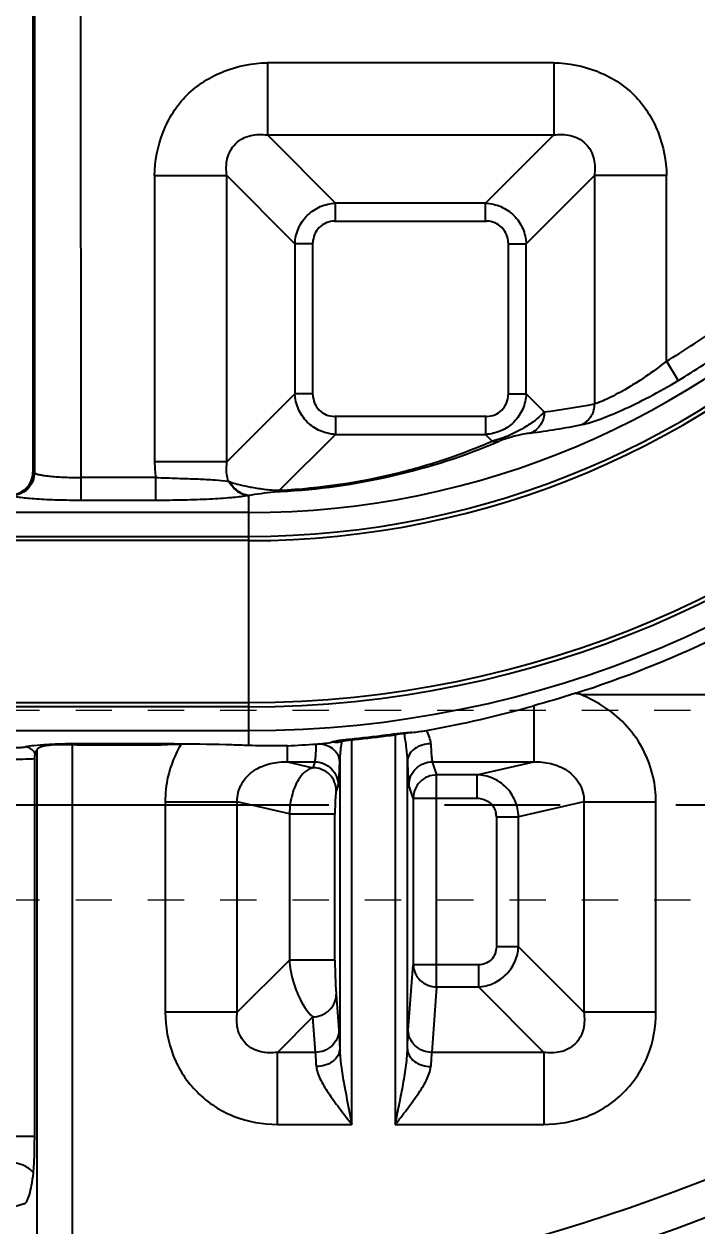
# Model space of a CAD drawing. Header units: millimetres. Extents: x 3054 to 4939, y -1170 to 130.
# Drawn here: x 3428.8 to 3457.1, y -300.9 to -250.3 of the extents above; entities that cross this region are included whole.
import ezdxf

# ---------------------------------------------------------------- set-up
doc = ezdxf.new("R2010")
doc.units = ezdxf.units.MM
doc.header["$LTSCALE"] = 16.335
doc.header["$PDMODE"] = 3
doc.header["$PDSIZE"] = 0.3125
doc.linetypes.add('CENTER', pattern=[0.6, 0.375, -0.075, 0.075, -0.075])
doc.linetypes.add('HIDDEN', pattern=[0.2, 0.1, -0.1])
doc.layers.get('0').update_dxf_attribs({"linetype": 'CONTINUOUS'})
doc.layers.get('Defpoints').update_dxf_attribs({"linetype": 'CONTINUOUS'})
doc.layers.add('21', color=7, linetype='CONTINUOUS')
doc.layers.add('cool', color=153, linetype='HIDDEN', lineweight=9)
doc.styles.get("Standard").update_dxf_attribs({"font": 'txt', "width": 0.8})
doc.dimstyles.get("Standard").update_dxf_attribs({"dimtxt": 0.15625, "dimasz": 0.1875, "dimexe": 0.125, "dimexo": 0.0625, "dimtad": 0, "dimtih": 1, "dimtoh": 1, "dimdsep": 46, "dimtxsty": 'Standard', "dimcen": 0.09, "dimadec": 0, "dimazin": 0, "dimtp": 0.01, "dimtm": 0.01, "dimtfac": 1, "dimtofl": 0, "dimtmove": 0, "dimatfit": 3, "dimfxl": 0, "dimtolj": 1, "dimarcsym": 0})

# ---------------------------------------------------------------- blocks, each defined once
blk = doc.blocks.new('*D78')
at = {"color": 4, "lineweight": -2}
blk.add_line((3561.235, -283.18), (3589.582, -283.18), dxfattribs=at)
at = {"layer": 'Defpoints', "color": 0}
for p in [(3421.161, -226.18), (3561.235, -283.18), (3589.582, -283.18)]:
    blk.add_point(p, dxfattribs=at)
at = {"color": 6, "insert": (3596.915, -283.18), "char_height": 5, "attachment_point": 5}
blk.add_mtext('\\A1;57.00', dxfattribs=at)
blk = doc.blocks.new('*D79')
at = {"color": 4, "lineweight": -2}
blk.add_line((3481.854, -307.968), (3589.582, -307.968), dxfattribs=at)
at = {"layer": 'Defpoints', "color": 0}
for p in [(3421.161, -226.18), (3481.854, -307.968), (3589.582, -307.968)]:
    blk.add_point(p, dxfattribs=at)
at = {"color": 6, "insert": (3596.915, -307.968), "char_height": 5, "attachment_point": 5}
blk.add_mtext('\\A1;81.79', dxfattribs=at)
blk = doc.blocks.new('*D80')
at = {"color": 4, "lineweight": -2}
blk.add_line((3516.556, -324.18), (3589.582, -324.18), dxfattribs=at)
at = {"layer": 'Defpoints', "color": 0}
for p in [(3421.161, -226.18), (3516.556, -324.18), (3589.582, -324.18)]:
    blk.add_point(p, dxfattribs=at)
at = {"color": 6, "insert": (3596.915, -324.18), "char_height": 5, "attachment_point": 5}
blk.add_mtext('\\A1;98.00', dxfattribs=at)
blk = doc.blocks.new('*D81')
at = {"color": 4, "lineweight": -2}
blk.add_line((3547.495, -344.18), (3589.582, -344.18), dxfattribs=at)
at = {"layer": 'Defpoints', "color": 0}
for p in [(3421.161, -226.18), (3547.495, -344.18), (3589.582, -344.18)]:
    blk.add_point(p, dxfattribs=at)
at = {"color": 6, "insert": (3597.582, -344.18), "char_height": 5, "attachment_point": 5}
blk.add_mtext('\\A1;118.00', dxfattribs=at)
blk = doc.blocks.new('*D83')
at = {"color": 4, "lineweight": -2}
blk.add_line((3474.154, -315.668), (3474.154, -389.677), dxfattribs=at)
at = {"layer": 'Defpoints', "color": 0}
for p in [(3421.161, -226.18), (3474.154, -315.668), (3474.154, -389.677)]:
    blk.add_point(p, dxfattribs=at)
at = {"color": 6, "insert": (3474.154, -397.677), "char_height": 5, "attachment_point": 5, "rotation": 90}
blk.add_mtext('\\A1;52.99', dxfattribs=at)
blk = doc.blocks.new('*D84')
at = {"color": 4, "lineweight": -2}
blk.add_line((3549.662, -339.842), (3549.662, -389.677), dxfattribs=at)
at = {"layer": 'Defpoints', "color": 0}
for p in [(3421.161, -226.18), (3549.662, -339.842), (3549.662, -389.677)]:
    blk.add_point(p, dxfattribs=at)
at = {"color": 6, "insert": (3549.662, -398.677), "char_height": 5, "attachment_point": 5, "rotation": 90}
blk.add_mtext('\\A1;128.50', dxfattribs=at)

msp = doc.modelspace()

# ---------------------------------------------------------------- linework, layer by layer
at = {"layer": '21', "color": 7, "linetype": 'Continuous'}
for p, q in [((3429.136, -226.12), (3429.136, -269.159)), ((3429.205, -226.189), (3429.198, -269.186)), ((3431.177, -270.331), (3431.142, -226.154)), ((3439.018, -251.899), (3439.018, -254.94)), ((3451.091, -251.899), (3439.018, -251.899)), ((3451.091, -251.899), (3451.091, -254.94)), ((3439.018, -254.94), (3451.091, -254.94)), ((3439.018, -254.94), (3441.891, -257.813)), ((3448.218, -257.813), (3451.091, -254.94)), ((3434.267, -256.65), (3434.267, -268.723)), ((3434.267, -256.65), (3437.308, -256.65)), ((3437.308, -268.723), (3437.308, -256.65)), ((3440.181, -259.523), (3437.308, -256.65)), ((3452.801, -256.65), (3449.928, -259.523)), ((3455.842, -256.65), (3452.801, -256.65)), ((3452.801, -256.65), (3452.801, -266.276)), ((3455.842, -264.478), (3455.842, -256.65)), ((3441.891, -258.573), (3441.891, -257.813)), ((3448.218, -257.813), (3441.891, -257.813)), ((3448.218, -258.573), (3448.218, -257.813)), ((3441.847, -258.573), (3448.262, -258.573)), ((3440.181, -259.523), (3440.181, -265.85)), ((3440.941, -259.523), (3440.181, -259.523)), ((3440.941, -265.894), (3440.941, -259.479)), ((3449.168, -259.479), (3449.168, -265.894)), ((3449.168, -259.523), (3449.928, -259.523)), ((3449.928, -265.85), (3449.928, -259.523)), ((3455.842, -264.478), (3456.333, -265.293)), ((3437.308, -268.723), (3440.181, -265.85)), ((3440.941, -265.85), (3440.181, -265.85)), ((3449.168, -265.85), (3449.928, -265.85)), ((3449.928, -265.85), (3450.688, -266.61)), ((3448.262, -266.8), (3441.847, -266.8)), ((3441.891, -266.8), (3441.891, -267.56)), ((3448.218, -266.8), (3448.218, -267.56)), ((3441.891, -267.56), (3439.535, -269.917)), ((3441.891, -267.56), (3448.218, -267.56)), ((3448.5, -267.843), (3448.218, -267.56)), ((3437.308, -268.723), (3434.267, -268.723)), ((3429.136, -269.159), (3429.198, -269.186)), ((3434.309, -269.379), (3431.177, -269.379)), ((3434.309, -269.379), (3434.309, -270.331)), ((3431.177, -270.331), (3434.309, -270.331)), ((3438.22, -270.127), (3438.22, -280.676)), ((3438.22, -270.856), (3394, -270.856)), ((3394, -271.862), (3438.22, -271.862)), ((3438.22, -272.04), (3394, -272.04)), ((3452.234, -278.53), (3460.294, -278.53)), ((3394, -278.86), (3438.22, -278.86)), ((3438.22, -279.039), (3394, -279.039)), ((3450.245, -279.002), (3450.245, -281.365)), ((3394.001, -280.044), (3438.22, -280.044)), ((3430.798, -304.599), (3430.798, -280.635)), ((3434.267, -280.602), (3431.177, -280.602)), ((3431.177, -280.645), (3431.177, -280.602)), ((3431.177, -280.645), (3434.267, -280.645)), ((3434.267, -280.602), (3434.267, -280.645)), ((3442.585, -296.648), (3442.585, -280.433)), ((3442.685, -280.425), (3442.681, -280.382)), ((3444.197, -280.207), (3444.203, -280.25)), ((3444.409, -280.213), (3444.409, -296.648)), ((3429.306, -280.858), (3429.306, -304.599)), ((3439.864, -281.365), (3439.864, -280.682)), ((3429.211, -297.16), (3429.211, -281.241)), ((3439.864, -281.365), (3441.022, -281.365)), ((3439.864, -281.365), (3440.94, -281.611)), ((3441.022, -281.365), (3440.94, -281.611)), ((3442.07, -281.344), (3442.07, -293.464)), ((3444.923, -293.465), (3444.923, -281.344)), ((3445.971, -281.365), (3450.245, -281.365)), ((3445.971, -281.365), (3446.154, -281.913)), ((3447.847, -281.913), (3450.245, -281.365)), ((3447.847, -281.913), (3446.154, -281.913)), ((3446.154, -290.852), (3446.154, -281.913)), ((3447.847, -281.913), (3447.847, -282.895)), ((3442.007, -282.347), (3441.925, -282.593)), ((3445.169, -282.895), (3444.986, -282.346)), ((3434.711, -283.047), (3437.751, -283.047)), ((3434.711, -283.047), (3434.711, -291.92)), ((3439.951, -283.55), (3437.751, -283.047)), ((3437.751, -291.92), (3437.751, -283.047)), ((3445.169, -282.895), (3447.847, -282.895)), ((3445.169, -282.895), (3445.169, -289.921)), ((3452.358, -283.047), (3449.603, -283.677)), ((3452.358, -283.047), (3455.398, -283.047)), ((3452.358, -283.047), (3452.358, -291.92)), ((3455.398, -291.92), (3455.398, -283.047)), ((3439.951, -283.55), (3441.867, -283.55)), ((3439.951, -283.55), (3439.951, -289.72)), ((3441.867, -289.72), (3441.867, -283.583)), ((3448.671, -283.677), (3449.603, -283.677)), ((3448.671, -283.677), (3448.671, -289.165)), ((3449.603, -289.165), (3449.603, -283.677)), ((3449.603, -289.165), (3448.671, -289.165)), ((3449.603, -289.165), (3452.358, -291.92)), ((3437.751, -291.92), (3439.951, -289.72)), ((3441.867, -289.72), (3439.951, -289.72)), ((3444.959, -292.676), (3445.169, -289.921)), ((3447.915, -289.921), (3445.169, -289.921)), ((3447.915, -289.921), (3447.915, -290.852)), ((3441.92, -291.173), (3442.034, -292.676)), ((3446.154, -290.852), (3445.944, -293.608)), ((3446.154, -290.852), (3447.915, -290.852)), ((3450.67, -293.608), (3447.915, -290.852)), ((3437.751, -291.92), (3434.711, -291.92)), ((3440.936, -292.111), (3439.439, -293.608)), ((3441.049, -293.608), (3440.936, -292.111)), ((3455.398, -291.92), (3452.358, -291.92)), ((3441.049, -293.608), (3439.439, -293.608)), ((3439.439, -296.648), (3439.439, -293.608)), ((3450.67, -293.608), (3445.944, -293.608)), ((3450.67, -293.608), (3450.67, -296.648)), ((3439.439, -296.648), (3442.585, -296.648)), ((3444.409, -296.648), (3450.67, -296.648)), ((3429.211, -297.16), (3425.119, -297.16)), ((3428.762, -299.998), (3428.136, -300.184))]:
    msp.add_line(p, q, dxfattribs=at)
at = {"layer": '21', "color": 1, "linetype": 'CENTER', "ltscale": 3.980655}
msp.add_line((3261.161, -283.18), (3581.161, -283.18), dxfattribs=at)
at = {"layer": '21', "color": 8, "linetype": 'HIDDEN'}
for radius, start, end in [(87.821, 218.45894, 155.70987), (86.091, 271.89285, 308.08637)]:
    msp.add_arc((3427.165, -221.18), radius, start, end, dxfattribs=at)
at = {"layer": '21', "color": 7, "linetype": 'Continuous'}
for centre, radius, start, end in [((3427.165, -221.18), 85.811, 270.6696, 358.87114), ((3438.22, -235.25), 44.794, 270, 0), ((3438.22, -235.25), 43.789, 270, 0), ((3438.22, -235.25), 43.61, 270, 0), ((3438.22, -235.25), 36.79, 270, 0), ((3438.22, -235.25), 36.611, 270, 0), ((3438.22, -235.25), 35.606, 270, 0), ((3438.22, -235.25), 34.129, 301.0856, 305.182), ((3438.22, -235.25), 35.081, 301.0855, 305.182), ((3446.569, -233.672), 33.195, 277.1294, 280.8215), ((3445.651, -233.529), 34.266, 277.4854, 281.1583), ((3438.206, -242.903), 27.096, 272.8894, 293.0011), ((3439.417, -268.725), 5.15, 179.9774, 187.2985), ((3437.902, -234.306), 46.362, 287.7126, 295.5428), ((3427.165, -221.18), 83.498, 272.49371, 316.27254), ((3437.372, -233.253), 47.525, 280.1293, 285.7157), ((3444.231, -271.579), 8.591, 275.897, 280.0178), ((3427.165, -221.18), 84.98, 272.49371, 315.5704), ((3434.312, -322.738), 42.136, 88.5752, 90.0605), ((3438.19, -239.075), 41.64, 272.3035, 273.9857), ((3440.641, -274.246), 6.384, 273.9851, 275.1099), ((3442.469, -278.232), 2.204, 272.9999, 275.6112), ((3438.22, -235.25), 45.352, 275.644, 277.573), ((3438.22, -235.25), 45.395, 275.644, 277.5731), ((3439.457, -283.049), 4.746, 167.1598, 179.9833), ((3450.651, -283.049), 4.746, 0.0167, 12.8402), ((3447.912, -283.677), 0.759, 0.0166, 12.8403), ((3427.165, -221.18), 89.221, 271.82642, 306.52747), ((3421.135, -221.18), 93.711, 232.70186, 307.32513)]:
    msp.add_arc(centre, radius, start, end, dxfattribs=at)
for points, knots in [([(3434.267, -256.65), (3434.267, -256.031), (3434.462, -255.092), (3435.017, -253.976), (3435.603, -253.237), (3436.344, -252.655), (3437.456, -252.089), (3438.398, -251.899), (3439.018, -251.899)], [0, 0, 0, 0, 0.249205, 0.37458, 0.499711, 0.62513, 0.750417, 1, 1, 1, 1]), ([(3451.091, -251.899), (3451.71, -251.899), (3452.649, -252.094), (3453.765, -252.649), (3454.504, -253.235), (3455.086, -253.976), (3455.652, -255.088), (3455.842, -256.03), (3455.842, -256.65)], [0, 0, 0, 0, 0.249205, 0.37458, 0.499711, 0.62513, 0.750417, 1, 1, 1, 1]), ([(3437.308, -256.65), (3437.275, -256.419), (3437.276, -256.053), (3437.441, -255.597), (3437.665, -255.295), (3437.967, -255.072), (3438.422, -254.908), (3438.788, -254.907), (3439.018, -254.94)], [0, 0, 0, 0, 0.243663, 0.370981, 0.500265, 0.629965, 0.756742, 1, 1, 1, 1]), ([(3451.091, -254.94), (3451.322, -254.907), (3451.688, -254.908), (3452.144, -255.074), (3452.446, -255.297), (3452.669, -255.599), (3452.833, -256.054), (3452.834, -256.42), (3452.801, -256.65)], [0, 0, 0, 0, 0.243664, 0.370982, 0.500265, 0.629964, 0.756744, 1, 1, 1, 1]), ([(3440.181, -259.523), (3440.19, -259.304), (3440.292, -258.863), (3440.671, -258.303), (3441.231, -257.924), (3441.672, -257.822), (3441.891, -257.813)], [0, 0, 0, 0, 0.249494, 0.500013, 0.750522, 1, 1, 1, 1]), ([(3448.218, -257.813), (3448.437, -257.822), (3448.878, -257.924), (3449.438, -258.303), (3449.817, -258.863), (3449.919, -259.304), (3449.928, -259.524)], [0, 0, 0, 0, 0.249494, 0.500013, 0.750522, 1, 1, 1, 1]), ([(3441.847, -258.566), (3441.615, -258.576), (3441.136, -258.768), (3440.944, -259.247), (3440.934, -259.478)], [0, 0, 0, 0, 0.500015, 1, 1, 1, 1]), ([(3449.175, -259.479), (3449.165, -259.247), (3448.973, -258.768), (3448.494, -258.576), (3448.263, -258.566)], [0, 0, 0, 0, 0.500015, 1, 1, 1, 1]), ([(3455.842, -264.478), (3455.552, -264.702), (3454.981, -265.124), (3454.252, -265.587), (3453.7, -265.891), (3453.346, -266.067), (3453.053, -266.196), (3452.877, -266.259), (3452.801, -266.276)], [0, 0, 0, 0, 0.309692, 0.600083, 0.729372, 0.842292, 0.934034, 1, 1, 1, 1]), ([(3452.282, -267.147), (3452.512, -267.1), (3453.077, -266.914), (3454.026, -266.524), (3455.155, -265.974), (3455.935, -265.532), (3456.333, -265.293)], [0, 0, 0, 0, 0.157361, 0.39811, 0.688481, 1, 1, 1, 1]), ([(3441.891, -267.56), (3441.672, -267.551), (3441.231, -267.45), (3440.671, -267.07), (3440.292, -266.51), (3440.19, -266.069), (3440.181, -265.85)], [0, 0, 0, 0, 0.249494, 0.500013, 0.750522, 1, 1, 1, 1]), ([(3440.934, -265.894), (3440.944, -266.126), (3441.135, -266.605), (3441.615, -266.797), (3441.846, -266.807)], [0, 0, 0, 0, 0.500015, 1, 1, 1, 1]), ([(3449.928, -265.85), (3449.919, -266.069), (3449.817, -266.51), (3449.438, -267.07), (3448.878, -267.45), (3448.437, -267.551), (3448.218, -267.56)], [0, 0, 0, 0, 0.249494, 0.500013, 0.750522, 1, 1, 1, 1]), ([(3448.262, -266.807), (3448.494, -266.797), (3448.973, -266.606), (3449.165, -266.126), (3449.175, -265.895)], [0, 0, 0, 0, 0.500015, 1, 1, 1, 1]), ([(3452.801, -266.276), (3452.805, -266.451), (3452.718, -266.813), (3452.443, -267.071), (3452.282, -267.147)], [0, 0, 0, 0, 0.495235, 1, 1, 1, 1]), ([(3450.688, -266.61), (3450.593, -266.719), (3450.343, -266.948), (3449.86, -267.282), (3449.24, -267.614), (3448.756, -267.788), (3448.5, -267.843)], [0, 0, 0, 0, 0.171326, 0.397838, 0.691782, 1, 1, 1, 1]), ([(3450.688, -266.61), (3450.691, -266.798), (3450.589, -267.179), (3450.284, -267.436), (3450.115, -267.503)], [0, 0, 0, 0, 0.507977, 1, 1, 1, 1]), ([(3439.535, -269.917), (3441.241, -269.826), (3443.667, -269.471), (3446.32, -268.684), (3447.608, -268.211), (3448.21, -267.968), (3448.5, -267.843)], [0, 0, 0, 0, 0.5547, 0.789365, 0.897266, 1, 1, 1, 1]), ([(3448.5, -267.843), (3448.526, -267.849), (3448.622, -267.867), (3448.724, -267.863), (3448.794, -267.845)], [0, 0, 0, 0, 0.26644, 1, 1, 1, 1]), ([(3450.115, -267.503), (3450.044, -267.513), (3449.834, -267.547), (3449.579, -267.602), (3449.334, -267.663), (3449.102, -267.736), (3448.916, -267.795), (3448.794, -267.845)], [0, 0, 0, 0, 0.156468, 0.466972, 0.571844, 0.711123, 1, 1, 1, 1]), ([(3437.308, -268.723), (3437.298, -268.789), (3437.271, -269.059), (3437.296, -269.337), (3437.357, -269.532)], [0, 0, 0, 0, 0.246134, 1, 1, 1, 1]), ([(3428.18, -270.103), (3428.303, -270.103), (3428.554, -270.055), (3428.872, -269.847), (3429.086, -269.533), (3429.136, -269.282), (3429.136, -269.159)], [0, 0, 0, 0, 0.250062, 0.500057, 0.750004, 1, 1, 1, 1]), ([(3429.198, -269.186), (3429.196, -269.304), (3429.147, -269.552), (3428.937, -269.872), (3428.62, -270.086), (3428.374, -270.136), (3428.257, -270.138)], [0, 0, 0, 0, 0.241173, 0.501967, 0.761525, 1, 1, 1, 1]), ([(3429.198, -269.186), (3429.225, -269.204), (3429.306, -269.233), (3429.453, -269.268), (3429.652, -269.299), (3430.002, -269.339), (3430.516, -269.37), (3430.948, -269.379), (3431.177, -269.379)], [0, 0, 0, 0, 0.049652, 0.126151, 0.227719, 0.351991, 0.65536, 1, 1, 1, 1]), ([(3434.309, -269.379), (3434.619, -269.387), (3435.214, -269.411), (3436.051, -269.435), (3436.758, -269.47), (3437.179, -269.507), (3437.358, -269.535)], [0, 0, 0, 0, 0.304641, 0.585271, 0.821695, 1, 1, 1, 1]), ([(3437.376, -269.524), (3437.46, -269.671), (3437.693, -269.921), (3437.998, -270.081), (3438.158, -270.115)], [0, 0, 0, 0, 0.509424, 1, 1, 1, 1]), ([(3437.445, -269.562), (3437.725, -269.656), (3438.102, -269.745), (3438.579, -269.827), (3438.874, -269.872), (3439.196, -269.909), (3439.42, -269.911), (3439.535, -269.917)], [0, 0, 0, 0, 0.416745, 0.543853, 0.684247, 0.837583, 1, 1, 1, 1]), ([(3437.446, -269.564), (3437.514, -269.72), (3437.726, -269.999), (3438.059, -270.121), (3438.22, -270.127)], [0, 0, 0, 0, 0.513954, 1, 1, 1, 1]), ([(3438.22, -270.127), (3438.31, -270.114), (3438.758, -270.046), (3439.209, -269.985), (3439.572, -269.965)], [0, 0, 0, 0, 0.198989, 1, 1, 1, 1]), ([(3439.535, -269.917), (3439.538, -269.923), (3439.547, -269.94), (3439.559, -269.959), (3439.572, -269.965)], [0, 0, 0, 0, 0.326231, 1, 1, 1, 1]), ([(3428.257, -270.138), (3428.302, -270.156), (3428.423, -270.184), (3428.644, -270.219), (3428.941, -270.25), (3429.457, -270.289), (3430.21, -270.322), (3430.841, -270.33), (3431.177, -270.331)], [0, 0, 0, 0, 0.049369, 0.12622, 0.229289, 0.35465, 0.656082, 1, 1, 1, 1]), ([(3434.309, -270.331), (3434.705, -270.331), (3435.466, -270.322), (3436.53, -270.286), (3437.417, -270.23), (3437.938, -270.175), (3438.154, -270.138)], [0, 0, 0, 0, 0.308374, 0.592232, 0.829185, 1, 1, 1, 1]), ([(3438.154, -270.138), (3438.161, -270.137), (3438.183, -270.134), (3438.205, -270.132), (3438.22, -270.127)], [0, 0, 0, 0, 0.297266, 1, 1, 1, 1]), ([(3452.227, -278.53), (3452.211, -278.52), (3452.176, -278.5), (3452.117, -278.504), (3452.059, -278.5), (3452.025, -278.479), (3452.008, -278.47)], [0, 0, 0, 0, 0.251705, 0.50027, 0.747244, 1, 1, 1, 1]), ([(3455.279, -281.994), (3455.19, -281.605), (3454.911, -280.847), (3454.227, -279.851), (3453.316, -279.056), (3452.603, -278.682), (3452.234, -278.53)], [0, 0, 0, 0, 0.249869, 0.500046, 0.750002, 1, 1, 1, 1]), ([(3444.197, -280.207), (3444.38, -280.183), (3444.635, -280.151), (3444.941, -280.127), (3445.063, -280.122), (3445.113, -280.124)], [0, 0, 0, 0, 0.60106, 0.836556, 1, 1, 1, 1]), ([(3444.409, -280.213), (3444.444, -280.205), (3444.572, -280.182), (3444.701, -280.165), (3444.795, -280.163)], [0, 0, 0, 0, 0.280334, 1, 1, 1, 1]), ([(3445.112, -280.124), (3445.083, -280.127), (3444.978, -280.141), (3444.873, -280.162), (3444.795, -280.163)], [0, 0, 0, 0, 0.272709, 1, 1, 1, 1]), ([(3444.923, -281.344), (3444.921, -281.156), (3444.888, -280.761), (3444.829, -280.369), (3444.795, -280.163)], [0, 0, 0, 0, 0.473818, 1, 1, 1, 1]), ([(3445.908, -280.597), (3445.904, -280.505), (3445.858, -280.311), (3445.778, -280.131), (3445.73, -280.038)], [0, 0, 0, 0, 0.467413, 1, 1, 1, 1]), ([(3431.177, -280.602), (3430.924, -280.602), (3430.443, -280.608), (3429.777, -280.634), (3429.24, -280.672), (3428.93, -280.708), (3428.808, -280.734)], [0, 0, 0, 0, 0.31919, 0.607689, 0.842367, 1, 1, 1, 1]), ([(3429.306, -280.858), (3429.32, -280.825), (3429.37, -280.762), (3429.489, -280.71), (3429.64, -280.676), (3429.905, -280.644), (3430.296, -280.626), (3430.624, -280.627), (3430.798, -280.635)], [0, 0, 0, 0, 0.068841, 0.147147, 0.246337, 0.367197, 0.662865, 1, 1, 1, 1]), ([(3438.22, -280.676), (3437.992, -280.668), (3437.039, -280.635), (3436.085, -280.615), (3435.359, -280.615)], [0, 0, 0, 0, 0.239597, 1, 1, 1, 1]), ([(3441.022, -281.365), (3441.033, -281.341), (3441.042, -281.261), (3441.059, -281.109), (3441.072, -280.885), (3441.081, -280.712), (3441.085, -280.615)], [0, 0, 0, 0, 0.106641, 0.31216, 0.611748, 1, 1, 1, 1]), ([(3441.21, -280.605), (3441.254, -280.601), (3441.415, -280.585), (3441.575, -280.563), (3441.689, -280.546)], [0, 0, 0, 0, 0.278938, 1, 1, 1, 1]), ([(3442.07, -281.344), (3442.066, -281.163), (3441.899, -280.873), (3441.542, -280.676), (3441.322, -280.617), (3441.21, -280.605)], [0, 0, 0, 0, 0.446436, 0.720174, 1, 1, 1, 1]), ([(3442.145, -280.508), (3442.082, -280.536), (3441.924, -280.555), (3441.771, -280.533), (3441.688, -280.546)], [0, 0, 0, 0, 0.452117, 1, 1, 1, 1]), ([(3441.689, -280.546), (3441.693, -280.537), (3441.726, -280.524), (3441.782, -280.506), (3441.876, -280.487), (3441.997, -280.466), (3442.145, -280.444), (3442.375, -280.414), (3442.556, -280.395), (3442.681, -280.382)], [0, 0, 0, 0, 0.029199, 0.090832, 0.185485, 0.309597, 0.458682, 0.627634, 1, 1, 1, 1]), ([(3442.145, -280.508), (3442.135, -280.582), (3442.098, -280.859), (3442.072, -281.139), (3442.07, -281.344)], [0, 0, 0, 0, 0.266188, 1, 1, 1, 1]), ([(3442.145, -280.508), (3442.204, -280.482), (3442.352, -280.453), (3442.5, -280.437), (3442.585, -280.433)], [0, 0, 0, 0, 0.430287, 1, 1, 1, 1]), ([(3445.908, -280.597), (3445.787, -280.599), (3445.541, -280.636), (3445.215, -280.795), (3444.985, -281.043), (3444.926, -281.25), (3444.923, -281.344)], [0, 0, 0, 0, 0.269035, 0.54374, 0.791137, 1, 1, 1, 1]), ([(3445.908, -280.597), (3445.912, -280.697), (3445.92, -280.874), (3445.934, -281.104), (3445.951, -281.259), (3445.96, -281.34), (3445.971, -281.365)], [0, 0, 0, 0, 0.388511, 0.688253, 0.893721, 1, 1, 1, 1]), ([(3428.335, -280.76), (3428.431, -280.76), (3428.589, -280.755), (3428.748, -280.747), (3428.808, -280.734)], [0, 0, 0, 0, 0.611679, 1, 1, 1, 1]), ([(3429.239, -281.038), (3429.2, -280.947), (3429.076, -280.795), (3428.892, -280.736), (3428.808, -280.734)], [0, 0, 0, 0, 0.542641, 1, 1, 1, 1]), ([(3429.211, -281.241), (3429.211, -281.219), (3429.214, -281.151), (3429.222, -281.081), (3429.239, -281.038)], [0, 0, 0, 0, 0.323017, 1, 1, 1, 1]), ([(3429.239, -281.038), (3429.256, -280.992), (3429.277, -280.932), (3429.301, -280.873), (3429.306, -280.858)], [0, 0, 0, 0, 0.757233, 1, 1, 1, 1]), ([(3439.864, -280.682), (3439.721, -280.688), (3439.173, -280.702), (3438.625, -280.69), (3438.22, -280.676)], [0, 0, 0, 0, 0.261286, 1, 1, 1, 1]), ([(3429.211, -281.241), (3429.089, -281.25), (3428.796, -281.258), (3428.504, -281.261), (3428.334, -281.261)], [0, 0, 0, 0, 0.420398, 1, 1, 1, 1]), ([(3437.751, -283.047), (3437.74, -282.786), (3437.873, -282.251), (3438.43, -281.689), (3439.131, -281.402), (3439.623, -281.356), (3439.864, -281.365)], [0, 0, 0, 0, 0.260417, 0.515055, 0.76017, 1, 1, 1, 1]), ([(3440.94, -281.611), (3440.679, -281.667), (3440.39, -281.974), (3440.176, -282.398), (3440.009, -282.869), (3439.956, -283.268), (3439.951, -283.55)], [0, 0, 0, 0, 0.350003, 0.478789, 0.630517, 1, 1, 1, 1]), ([(3441.925, -282.593), (3441.925, -282.471), (3441.875, -282.213), (3441.655, -281.88), (3441.321, -281.661), (3441.063, -281.611), (3440.94, -281.611)], [0, 0, 0, 0, 0.239759, 0.499553, 0.759629, 1, 1, 1, 1]), ([(3441.022, -281.365), (3441.145, -281.365), (3441.403, -281.415), (3441.737, -281.634), (3441.957, -281.967), (3442.007, -282.225), (3442.007, -282.347)], [0, 0, 0, 0, 0.240371, 0.500447, 0.760241, 1, 1, 1, 1]), ([(3442.007, -282.347), (3442.018, -282.314), (3442.027, -282.209), (3442.044, -282.006), (3442.058, -281.705), (3442.066, -281.474), (3442.07, -281.344)], [0, 0, 0, 0, 0.104957, 0.309714, 0.610984, 1, 1, 1, 1]), ([(3444.923, -281.344), (3444.927, -281.474), (3444.936, -281.704), (3444.949, -282.003), (3444.966, -282.207), (3444.976, -282.312), (3444.986, -282.346)], [0, 0, 0, 0, 0.387333, 0.687968, 0.893275, 1, 1, 1, 1]), ([(3444.987, -282.347), (3444.987, -282.225), (3445.036, -281.967), (3445.256, -281.634), (3445.59, -281.415), (3445.848, -281.365), (3445.971, -281.365)], [0, 0, 0, 0, 0.239759, 0.499553, 0.759629, 1, 1, 1, 1]), ([(3450.245, -281.365), (3450.486, -281.356), (3450.978, -281.402), (3451.679, -281.689), (3452.235, -282.252), (3452.37, -282.786), (3452.358, -283.047)], [0, 0, 0, 0, 0.239755, 0.485011, 0.739645, 1, 1, 1, 1]), ([(3446.154, -281.913), (3446.026, -281.914), (3445.767, -281.965), (3445.44, -282.184), (3445.221, -282.51), (3445.169, -282.768), (3445.169, -282.895)], [0, 0, 0, 0, 0.250247, 0.500447, 0.750386, 1, 1, 1, 1]), ([(3449.603, -283.677), (3449.599, -283.448), (3449.502, -282.986), (3449.109, -282.404), (3448.53, -282.012), (3448.073, -281.916), (3447.847, -281.913)], [0, 0, 0, 0, 0.251614, 0.502628, 0.752038, 1, 1, 1, 1]), ([(3441.925, -282.593), (3441.911, -282.636), (3441.898, -282.759), (3441.879, -282.981), (3441.869, -283.268), (3441.866, -283.476), (3441.867, -283.583)], [0, 0, 0, 0, 0.134918, 0.3715, 0.67572, 1, 1, 1, 1]), ([(3447.847, -282.895), (3448.026, -282.9), (3448.396, -283.004), (3448.612, -283.335), (3448.652, -283.509)], [0, 0, 0, 0, 0.500761, 1, 1, 1, 1]), ([(3448.671, -289.165), (3448.668, -289.263), (3448.634, -289.462), (3448.47, -289.72), (3448.213, -289.884), (3448.014, -289.919), (3447.915, -289.921)], [0, 0, 0, 0, 0.250185, 0.49991, 0.750049, 1, 1, 1, 1]), ([(3447.915, -290.852), (3448.13, -290.84), (3448.562, -290.735), (3449.107, -290.357), (3449.485, -289.811), (3449.591, -289.38), (3449.603, -289.165)], [0, 0, 0, 0, 0.249074, 0.499992, 0.750916, 1, 1, 1, 1]), ([(3439.951, -289.72), (3439.967, -290.007), (3440.061, -290.535), (3440.36, -291.358), (3440.679, -291.877), (3440.936, -292.111)], [0, 0, 0, 0, 0.327729, 0.604818, 1, 1, 1, 1]), ([(3441.867, -289.72), (3441.867, -289.966), (3441.879, -290.45), (3441.902, -290.934), (3441.92, -291.173)], [0, 0, 0, 0, 0.506662, 1, 1, 1, 1]), ([(3445.169, -289.921), (3445.17, -290.042), (3445.224, -290.288), (3445.446, -290.596), (3445.771, -290.802), (3446.026, -290.851), (3446.154, -290.852)], [0, 0, 0, 0, 0.243301, 0.49099, 0.743938, 1, 1, 1, 1]), ([(3440.936, -292.111), (3441.058, -292.11), (3441.313, -292.062), (3441.645, -291.856), (3441.867, -291.542), (3441.919, -291.296), (3441.92, -291.179)], [0, 0, 0, 0, 0.246067, 0.509006, 0.766275, 1, 1, 1, 1]), ([(3434.711, -291.92), (3434.717, -292.538), (3434.931, -293.789), (3435.975, -295.383), (3437.57, -296.427), (3438.821, -296.642), (3439.439, -296.648)], [0, 0, 0, 0, 0.250108, 0.500025, 0.749917, 1, 1, 1, 1]), ([(3439.439, -293.608), (3439.21, -293.641), (3438.848, -293.64), (3438.398, -293.478), (3438.099, -293.258), (3437.879, -292.959), (3437.718, -292.509), (3437.717, -292.148), (3437.751, -291.92)], [0, 0, 0, 0, 0.243536, 0.370891, 0.500261, 0.630105, 0.756864, 1, 1, 1, 1]), ([(3452.358, -291.92), (3452.391, -292.148), (3452.391, -292.51), (3452.229, -292.961), (3452.008, -293.26), (3451.709, -293.479), (3451.259, -293.64), (3450.898, -293.641), (3450.67, -293.608)], [0, 0, 0, 0, 0.243535, 0.37089, 0.500261, 0.630105, 0.756864, 1, 1, 1, 1]), ([(3450.67, -296.648), (3451.288, -296.641), (3452.539, -296.428), (3454.134, -295.383), (3455.177, -293.789), (3455.393, -292.538), (3455.398, -291.92)], [0, 0, 0, 0, 0.250108, 0.500025, 0.749917, 1, 1, 1, 1]), ([(3442.034, -292.676), (3442.033, -292.793), (3441.981, -293.039), (3441.759, -293.353), (3441.427, -293.559), (3441.172, -293.607), (3441.049, -293.608)], [0, 0, 0, 0, 0.233725, 0.490994, 0.753933, 1, 1, 1, 1]), ([(3442.034, -292.676), (3442.038, -292.725), (3442.054, -292.988), (3442.063, -293.25), (3442.07, -293.464)], [0, 0, 0, 0, 0.187206, 1, 1, 1, 1]), ([(3444.923, -293.464), (3444.926, -293.383), (3444.935, -293.12), (3444.946, -292.857), (3444.959, -292.676)], [0, 0, 0, 0, 0.310699, 1, 1, 1, 1]), ([(3445.944, -293.608), (3445.822, -293.607), (3445.567, -293.559), (3445.235, -293.353), (3445.012, -293.039), (3444.96, -292.793), (3444.959, -292.676)], [0, 0, 0, 0, 0.246067, 0.509006, 0.766275, 1, 1, 1, 1]), ([(3441.085, -294.21), (3441.083, -294.148), (3441.074, -293.947), (3441.063, -293.746), (3441.049, -293.608)], [0, 0, 0, 0, 0.310571, 1, 1, 1, 1]), ([(3442.07, -293.464), (3442.068, -293.558), (3442.009, -293.764), (3441.779, -294.013), (3441.452, -294.172), (3441.206, -294.209), (3441.085, -294.21)], [0, 0, 0, 0, 0.208863, 0.45626, 0.730965, 1, 1, 1, 1]), ([(3442.07, -293.464), (3442.073, -293.702), (3442.123, -294.208), (3442.302, -295.269), (3442.471, -296.09), (3442.585, -296.648)], [0, 0, 0, 0, 0.221819, 0.471328, 1, 1, 1, 1]), ([(3444.409, -296.648), (3444.462, -296.379), (3444.573, -295.845), (3444.73, -295.046), (3444.862, -294.254), (3444.921, -293.725), (3444.923, -293.464)], [0, 0, 0, 0, 0.254054, 0.507075, 0.756947, 1, 1, 1, 1]), ([(3444.923, -293.464), (3444.926, -293.558), (3444.985, -293.764), (3445.215, -294.013), (3445.541, -294.172), (3445.787, -294.209), (3445.908, -294.21)], [0, 0, 0, 0, 0.208863, 0.456259, 0.730965, 1, 1, 1, 1]), ([(3445.944, -293.608), (3445.94, -293.645), (3445.924, -293.846), (3445.915, -294.047), (3445.908, -294.21)], [0, 0, 0, 0, 0.187347, 1, 1, 1, 1]), ([(3441.085, -294.21), (3441.105, -294.409), (3441.267, -294.831), (3441.65, -295.412), (3442.1, -296.028), (3442.418, -296.442), (3442.585, -296.648)], [0, 0, 0, 0, 0.207835, 0.456989, 0.724796, 1, 1, 1, 1]), ([(3444.409, -296.648), (3444.575, -296.442), (3444.894, -296.028), (3445.344, -295.412), (3445.726, -294.831), (3445.888, -294.409), (3445.908, -294.21)], [0, 0, 0, 0, 0.275202, 0.543011, 0.792141, 1, 1, 1, 1]), ([(3429.158, -298.7), (3429.186, -298.451), (3429.203, -297.937), (3429.211, -297.423), (3429.211, -297.16)], [0, 0, 0, 0, 0.48765, 1, 1, 1, 1]), ([(3429.158, -298.7), (3429.121, -298.636), (3429.004, -298.516), (3428.692, -298.331), (3428.404, -298.266), (3428.208, -298.25)], [0, 0, 0, 0, 0.204076, 0.453863, 1, 1, 1, 1]), ([(3428.762, -299.998), (3428.814, -299.983), (3428.912, -299.848), (3429.005, -299.584), (3429.095, -299.182), (3429.138, -298.874), (3429.158, -298.7)], [0, 0, 0, 0, 0.117075, 0.323178, 0.621635, 1, 1, 1, 1])]:
    msp.add_open_spline(points, degree=3, knots=knots, dxfattribs=at)
for points in [[(3437.357, -269.532), (3437.387, -269.541), (3437.416, -269.55), (3437.445, -269.562)], [(3452.015, -278.467), (3451.428, -278.655), (3450.838, -278.835), (3450.245, -279.002)], [(3430.798, -280.635), (3430.925, -280.641), (3431.051, -280.645), (3431.177, -280.645)], [(3434.267, -280.645), (3434.64, -280.645), (3435.012, -280.615), (3435.384, -280.615)], [(3435.384, -280.615), (3435.13, -281.04), (3434.94, -281.511), (3434.83, -281.994)], [(3444.203, -280.25), (3444.272, -280.24), (3444.341, -280.227), (3444.409, -280.213)]]:
    msp.add_open_spline(points, degree=3, dxfattribs=at)
at = {"layer": 'cool', "ltscale": 0.932966}
for p, q in [((3275.491, -279.18), (3566.831, -279.18)), ((3275.491, -287.18), (3566.831, -287.18))]:
    msp.add_line(p, q, dxfattribs=at)

# ---------------------------------------------------------------- dimensions: what is measured, and where the dimension line sits
for feature_location, offset, dtype, picture, middle in [((3561.235, -283.18), (28.346, 0), 0, '*D78', (3596.915, -283.18)), ((3481.854, -307.968), (107.728, 0), 0, '*D79', (3596.915, -307.968)), ((3516.556, -324.18), (73.026, 0), 0, '*D80', (3596.915, -324.18)), ((3547.495, -344.18), (42.087, 0), 0, '*D81', (3597.582, -344.18)), ((3474.154, -315.668), (0, -74.009), 1, '*D83', (3474.154, -397.677)), ((3549.662, -339.842), (0, -49.834), 1, '*D84', (3549.662, -398.677))]:
    dim = msp.add_ordinate_dim(feature_location=feature_location, offset=offset, dtype=dtype, origin=(3421.161, -226.18), dimstyle='Standard', override={"dimtxt": 5, "dimasz": 5, "dimexe": 0, "dimexo": 0, "dimgap": 0, "dimtih": 0, "dimtoh": 0, "dimzin": 0, "dimcen": 0, "dimclrd": 4, "dimclre": 4, "dimclrt": 6, "dimadec": 2, "dimtp": 0, "dimtm": 0, "dimtzin": 0})
    dim.commit()
    dim.dimension.update_dxf_attribs({"geometry": picture, "text_midpoint": middle})

doc.saveas('drawing.dxf')
